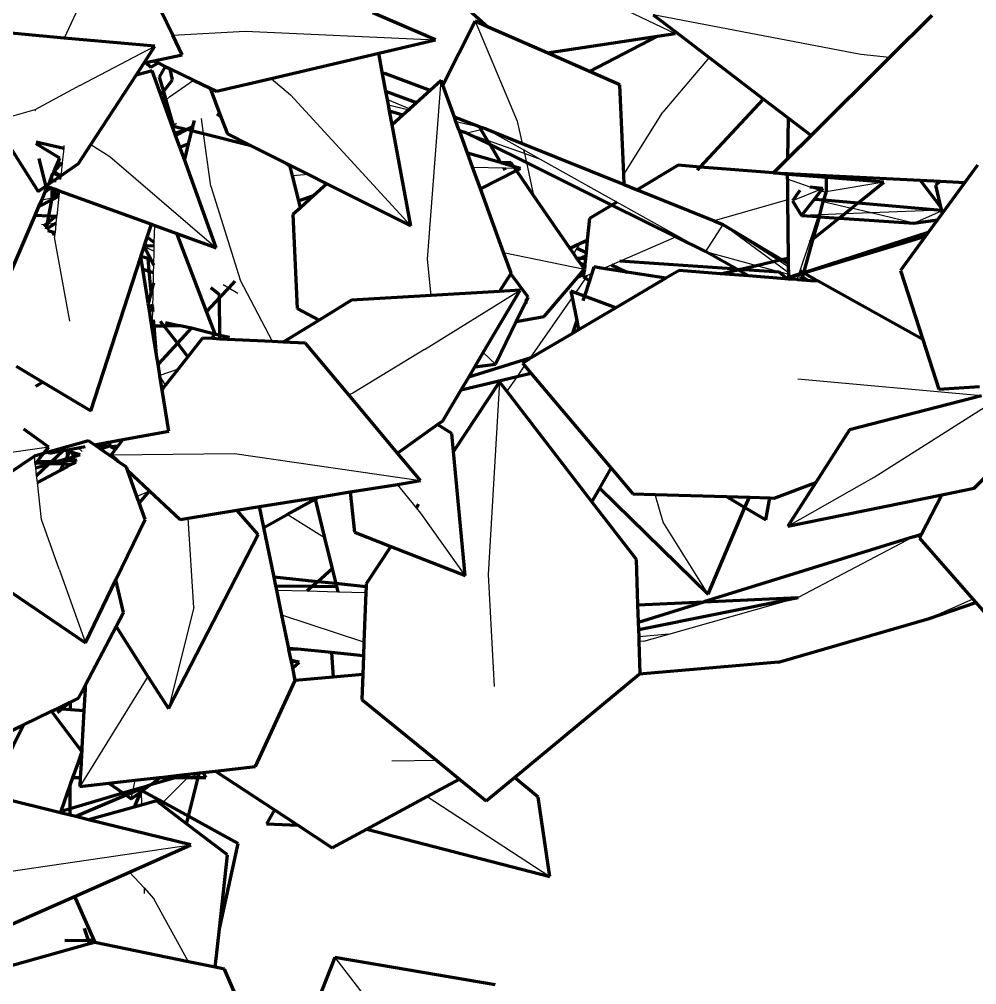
# Model space of a CAD drawing. Header units: millimetres. Extents: x 4307 to 31003, y 2809 to 20009.
# Drawn here: x 7080.7 to 7159.3, y 7961.8 to 8041.1 of the extents above; entities that cross this region are included whole.
import ezdxf

# ---------------------------------------------------------------- set-up
doc = ezdxf.new("R2010")
doc.units = ezdxf.units.MM
doc.layers.add('ProfileEdges', color=7, linetype='Continuous')

msp = doc.modelspace()

# ---------------------------------------------------------------- linework, layer by layer
for p, q in [((7086.746, 8044.697), (7084.341, 8039.598)), ((7126.196, 8043.96), (7134.564, 8039.968)), ((7149.82, 8038.23), (7132.741, 8041.501)), ((7118.114, 8040.974), (7121.582, 8032.765)), ((7093.281, 8039.821), (7099.229, 8040.151)), ((7099.229, 8040.151), (7114.862, 8039.456)), ((7085.624, 8035.69), (7091.81, 8038.925)), ((7137.341, 8037.989), (7133.527, 8033.495)), ((7152.176, 8038.003), (7149.82, 8038.23)), ((7085.624, 8035.69), (7081.943, 8033.705)), ((7093.012, 8034.759), (7094.986, 8036.134)), ((7101.358, 8036.281), (7102.951, 8034.919)), ((7114.198, 8021.432), (7115.323, 8036.099)), ((7102.951, 8034.919), (7112.823, 8024.171)), ((7092.511, 8034.333), (7092.702, 8034.495)), ((7092.702, 8034.495), (7093.012, 8034.759)), ((7110.902, 8034.549), (7112.744, 8033.77)), ((7110.984, 8034.108), (7112.662, 8033.696)), ((7081.943, 8033.705), (7078.588, 8032.755)), ((7081.945, 8033.672), (7081.996, 8033.641)), ((7130.322, 8028.396), (7133.527, 8033.495)), ((7093.23, 8032.344), (7093.315, 8032.408)), ((7093.315, 8032.408), (7093.581, 8032.606)), ((7095.799, 8031.741), (7095.627, 8032.983)), ((7116.541, 8032.742), (7118.466, 8032.312)), ((7121.582, 8032.765), (7121.982, 8030.933)), ((7096.399, 8027.419), (7095.799, 8031.741)), ((7116.789, 8032.06), (7117.427, 8031.79)), ((7118.617, 8032.058), (7117.427, 8031.79)), ((7119.141, 8031.179), (7117.427, 8031.79)), ((7118.987, 8032.141), (7118.617, 8032.058)), ((7122.097, 8030.404), (7118.987, 8032.141)), ((7086.533, 8030.838), (7088.099, 8029.871)), ((7122.163, 8030.101), (7119.141, 8031.179)), ((7084.308, 8030.558), (7084.183, 8029.343)), ((7084.329, 8030.763), (7084.308, 8030.558)), ((7122.097, 8030.404), (7122.163, 8030.101)), ((7123.484, 8029.629), (7122.097, 8030.404)), ((7122.163, 8030.101), (7122.325, 8029.36)), ((7123.484, 8029.629), (7122.163, 8030.101)), ((7084.183, 8029.343), (7084.092, 8028.456)), ((7088.099, 8029.871), (7096.84, 8022.359)), ((7122.325, 8029.36), (7122.912, 8026.67)), ((7129.77, 8026.118), (7123.484, 8029.629)), ((7083.905, 8028.165), (7083.425, 8028.431)), ((7117.908, 8028.978), (7120.488, 8028.917)), ((7120.488, 8028.917), (7121.378, 8028.896)), ((7121.378, 8028.896), (7121.84, 8028.885)), ((7083.978, 8028.125), (7083.905, 8028.165)), ((7084.054, 8028.082), (7083.978, 8028.125)), ((7084.054, 8028.082), (7084.048, 8028.03)), ((7084.067, 8028.208), (7084.054, 8028.082)), ((7084.074, 8028.283), (7084.067, 8028.208)), ((7104.419, 8028.382), (7103.109, 8028.272)), ((7145.648, 8027.346), (7143.773, 8027.997)), ((7151.694, 8027.741), (7146.956, 8026.946)), ((7083.454, 8026.613), (7083.946, 8027.032)), ((7083.946, 8027.032), (7083.922, 8026.793)), ((7096.399, 8027.419), (7098.814, 8019.734)), ((7146.365, 8027.097), (7144.193, 8026.213)), ((7146.365, 8027.097), (7145.648, 8027.346)), ((7146.534, 8027.038), (7145.909, 8026.367)), ((7146.682, 8027.226), (7146.365, 8027.097)), ((7146.534, 8027.038), (7146.365, 8027.097)), ((7146.851, 8026.929), (7146.534, 8027.038)), ((7146.956, 8026.946), (7146.851, 8026.929)), ((7146.956, 8026.892), (7146.851, 8026.929)), ((7083.364, 8026.433), (7082.505, 8026.287)), ((7083.901, 8026.596), (7083.737, 8024.993)), ((7083.922, 8026.793), (7083.901, 8026.596)), ((7134.762, 8023.329), (7129.77, 8026.118)), ((7143.791, 8026.291), (7137.761, 8024.568)), ((7144.939, 8025.018), (7145.909, 8026.367)), ((7146.717, 8026.173), (7145.998, 8026.359)), ((7146.349, 8025.07), (7146.717, 8026.173)), ((7146.717, 8026.173), (7149.045, 8025.615)), ((7150.657, 8025.228), (7149.045, 8025.615)), ((7156.423, 8025.44), (7150.657, 8025.228)), ((7154.16, 8024.388), (7156.433, 8025.401)), ((7083.729, 8024.915), (7083.675, 8024.393)), ((7083.737, 8024.993), (7083.729, 8024.915)), ((7146.349, 8025.07), (7144.939, 8025.018)), ((7145.614, 8022.86), (7146.301, 8024.925)), ((7146.301, 8024.925), (7146.349, 8025.07)), ((7146.448, 8025.074), (7146.349, 8025.07)), ((7148.464, 8025.148), (7146.448, 8025.074)), ((7150.657, 8025.228), (7148.464, 8025.148)), ((7154.16, 8024.388), (7150.657, 8025.228)), ((7082.475, 8024.285), (7082.893, 8024.323)), ((7082.967, 8024.33), (7083.675, 8024.393)), ((7083.675, 8024.393), (7083.594, 8023.603)), ((7091.752, 8022.783), (7091.785, 8024.2)), ((7138.461, 8024.286), (7137.053, 8022.05)), ((7142.598, 8021.23), (7138.461, 8024.286)), ((7138.461, 8024.286), (7143.043, 8021.333)), ((7083.59, 8023.559), (7083.557, 8023.24)), ((7084.803, 8016.339), (7083.557, 8023.24)), ((7083.594, 8023.603), (7083.59, 8023.559)), ((7129.997, 8021.252), (7134.609, 8023.263)), ((7134.609, 8023.263), (7134.762, 8023.329)), ((7137.053, 8022.05), (7134.762, 8023.329)), ((7090.919, 8022.46), (7091.736, 8022.082)), ((7091.709, 8020.941), (7091.736, 8022.082)), ((7091.736, 8022.082), (7091.747, 8022.551)), ((7091.747, 8022.551), (7091.752, 8022.783)), ((7126.22, 8021.868), (7126.507, 8022.325)), ((7126.507, 8022.325), (7126.762, 8022.731)), ((7144.822, 8020.482), (7145.614, 8022.86)), ((7114.499, 8018.437), (7114.198, 8021.432)), ((7120.448, 8021.981), (7127.095, 8020.598)), ((7137.053, 8022.05), (7141.236, 8020.916)), ((7143.043, 8021.333), (7143.846, 8020.816)), ((7091.696, 8020.342), (7091.709, 8020.941)), ((7127.13, 8020.995), (7126.647, 8021.249)), ((7128.642, 8020.662), (7129.331, 8020.962)), ((7129.331, 8020.962), (7129.997, 8021.252)), ((7141.236, 8020.916), (7143.852, 8020.206)), ((7143.851, 8020.304), (7142.598, 8021.23)), ((7091.675, 8019.472), (7091.696, 8020.342)), ((7101.475, 8014.654), (7098.814, 8019.734)), ((7127.182, 8019.858), (7126.352, 8018.667)), ((7127.028, 8019.958), (7127.349, 8020.098)), ((7127.349, 8020.098), (7127.182, 8019.858)), ((7127.349, 8020.098), (7127.633, 8020.222)), ((7127.633, 8020.222), (7127.7, 8020.251)), ((7144.575, 8019.74), (7144.583, 8019.764)), ((7144.583, 8019.764), (7144.657, 8019.988)), ((7144.657, 8019.988), (7144.719, 8020.174)), ((7144.657, 8019.988), (7145.001, 8019.894)), ((7144.719, 8020.174), (7144.741, 8020.239)), ((7144.741, 8020.239), (7144.822, 8020.482)), ((7144.741, 8020.239), (7144.803, 8020.199)), ((7144.803, 8020.199), (7145.043, 8020.044)), ((7145.001, 8019.894), (7145.476, 8019.766)), ((7145.043, 8020.044), (7145.476, 8019.766)), ((7145.672, 8019.654), (7145.476, 8019.766)), ((7091.63, 8017.52), (7091.675, 8019.472)), ((7097.41, 8019.346), (7097.864, 8019.073)), ((7097.864, 8019.073), (7098.604, 8018.627)), ((7091.159, 8018.385), (7091.363, 8018.228)), ((7113.95, 8014.001), (7121.827, 8018.874)), ((7126.085, 8018.285), (7122.603, 8013.286)), ((7126.352, 8018.667), (7126.281, 8018.566)), ((7091.606, 8016.47), (7091.62, 8017.114)), ((7091.658, 8015.936), (7091.606, 8016.47)), ((7091.826, 8014.222), (7091.658, 8015.936)), ((7113.95, 8014.001), (7108.067, 8010.419)), ((7118.789, 8013.747), (7119.776, 8012.799)), ((7122.177, 8012.676), (7121.566, 8011.798)), ((7093.706, 8012.377), (7092.204, 8011.866)), ((7092.686, 8011.077), (7092.209, 8011.838)), ((7121.566, 8011.798), (7120.715, 8010.577)), ((7120.118, 8011.352), (7119.194, 7995.527)), ((7159.724, 8010.186), (7144.643, 8011.561)), ((7108.067, 8010.419), (7107.746, 8010.267)), ((7150.898, 8003.524), (7162.55, 8010.91)), ((7083.08, 8005.978), (7076.103, 8005.002)), ((7084.481, 8005.734), (7084.529, 8005.089)), ((7085.484, 8005.919), (7085.819, 8005.609)), ((7088.308, 8005.496), (7088.026, 8005.335)), ((7088.199, 8005.357), (7098.339, 8005.471)), ((7098.339, 8005.471), (7113.633, 8003.227)), ((7081.974, 8004.608), (7081.902, 8005.237)), ((7084.534, 8005.031), (7084.546, 8004.867)), ((7084.546, 8004.867), (7084.567, 8004.589)), ((7081.977, 8004.58), (7081.974, 8004.608)), ((7082.01, 8004.291), (7081.977, 8004.58)), ((7082.082, 8003.656), (7082.01, 8004.291)), ((7084.567, 8004.589), (7084.584, 8004.361)), ((7082.149, 8003.063), (7082.082, 8003.656)), ((7082.493, 8000.027), (7082.149, 8003.063)), ((7143.801, 7999.493), (7150.898, 8003.524)), ((7091.311, 8002.349), (7090.327, 8001.938)), ((7113.291, 8001.006), (7111.725, 8002.92)), ((7133.566, 7999.814), (7132.919, 8002.087)), ((7113.653, 8000.564), (7113.291, 8001.006)), ((7083.933, 7995.954), (7082.493, 8000.027)), ((7094.993, 7992.817), (7094.53, 8000.149)), ((7105.741, 7998.535), (7102.67, 8000.441)), ((7117.303, 7995.424), (7113.653, 8000.564)), ((7137.26, 7993.911), (7133.566, 7999.814)), ((7154.143, 7998.618), (7144.67, 7993.625)), ((7083.933, 7995.954), (7086.088, 7989.892)), ((7119.194, 7995.527), (7119.684, 7986.319)), ((7101.812, 7994.222), (7104.318, 7994.163)), ((7104.318, 7994.163), (7106.827, 7994.103)), ((7106.827, 7994.103), (7109.135, 7994.049)), ((7134.036, 7990.623), (7144.67, 7993.625)), ((7094.993, 7992.817), (7092.907, 7984.511)), ((7159.004, 7993.496), (7155.418, 7991.889)), ((7108.982, 7989.947), (7102.234, 7992.173)), ((7134.036, 7990.623), (7131.585, 7990.396)), ((7131.988, 7990.044), (7134.036, 7990.623)), ((7131.988, 7990.044), (7131.598, 7990.008)), ((7103.644, 7988.315), (7103.041, 7988.253)), ((7091.224, 7987.147), (7085.631, 7978.092)), ((7085.803, 7981.276), (7085.446, 7981.424)), ((7114.955, 7980.23), (7111.265, 7980.187)), ((7090.021, 7977.826), (7090.193, 7978.613)), ((7094.495, 7978.845), (7092.473, 7976.811)), ((7094.725, 7979.076), (7094.495, 7978.845)), ((7094.54, 7979.109), (7094.725, 7979.076)), ((7094.786, 7979.138), (7094.725, 7979.076)), ((7094.725, 7979.076), (7095.397, 7978.956)), ((7095.397, 7978.956), (7095.997, 7978.848)), ((7089.974, 7977.607), (7090.021, 7977.826)), ((7090.676, 7977.803), (7090.679, 7977.69)), ((7090.679, 7977.69), (7090.712, 7976.575)), ((7089.86, 7977.086), (7089.974, 7977.607)), ((7114.176, 7977.263), (7124.241, 7970.693)), ((7092.473, 7976.811), (7092.303, 7976.64)), ((7076.7, 7970.668), (7094.745, 7973.294)), ((7089.716, 7971.065), (7090.908, 7969.758)), ((7090.908, 7969.758), (7090.922, 7969.294)), ((7090.908, 7969.758), (7091.72, 7968.867)), ((7094.555, 7963.694), (7091.72, 7968.867)), ((7106.583, 7964.051), (7110.988, 7958.329))]:
    msp.add_line(p, q)
at = {"layer": 'ProfileEdges', "lineweight": 211}
for p, q in [((7115.54, 8043.768), (7119.2, 8040.496)), ((7093.281, 8039.821), (7091.755, 8043.004)), ((7114.862, 8039.456), (7109.697, 8041.67)), ((7132.741, 8041.501), (7134.512, 8040.149)), ((7155.641, 8041.44), (7152.176, 8038.003)), ((7118.114, 8040.974), (7115.457, 8035.73)), ((7119.2, 8040.496), (7118.114, 8040.974)), ((7124.032, 8038.37), (7119.2, 8040.496)), ((7084.341, 8039.598), (7079.381, 8040.045)), ((7091.81, 8038.925), (7084.341, 8039.598)), ((7094.055, 8038.207), (7093.281, 8039.821)), ((7124.032, 8038.37), (7133.1, 8039.746)), ((7133.1, 8039.746), (7127.501, 8036.843)), ((7133.1, 8039.746), (7134.564, 8039.968)), ((7134.564, 8039.968), (7134.512, 8040.149)), ((7134.512, 8040.149), (7137.341, 8037.989)), ((7090.917, 8037.557), (7091.81, 8038.925)), ((7110.197, 8038.359), (7114.862, 8039.456)), ((7091.708, 8037.721), (7094.055, 8038.207)), ((7101.358, 8036.281), (7110.197, 8038.359)), ((7110.511, 8036.659), (7110.197, 8038.359)), ((7127.501, 8036.843), (7124.032, 8038.37)), ((7137.341, 8037.989), (7141.807, 8034.579)), ((7152.176, 8038.003), (7145.715, 8031.595)), ((7090.262, 8036.554), (7090.917, 8037.557)), ((7090.917, 8037.557), (7091.051, 8037.585)), ((7091.051, 8037.585), (7091.708, 8037.721)), ((7091.051, 8037.585), (7091.461, 8037.195)), ((7091.461, 8037.195), (7092.069, 8037.546)), ((7091.708, 8037.721), (7092.069, 8037.546)), ((7092.069, 8037.546), (7092.648, 8037.266)), ((7092.648, 8037.266), (7092.151, 8036.368)), ((7092.648, 8037.266), (7093.06, 8037.067)), ((7086.533, 8030.838), (7090.262, 8036.554)), ((7091.582, 8036.903), (7090.262, 8036.554)), ((7092.295, 8034.929), (7091.582, 8036.903)), ((7092.151, 8036.368), (7092.497, 8035.192)), ((7093.235, 8036.155), (7093.06, 8037.067)), ((7093.06, 8037.067), (7094.986, 8036.134)), ((7110.698, 8036.678), (7110.511, 8036.659)), ((7110.78, 8035.207), (7110.511, 8036.659)), ((7114.422, 8035.286), (7110.698, 8036.678)), ((7130.004, 8035.742), (7127.501, 8036.843)), ((7092.497, 8035.192), (7093.235, 8036.155)), ((7094.986, 8036.134), (7096.33, 8035.483)), ((7096.864, 8035.224), (7101.358, 8036.281)), ((7115.323, 8036.099), (7114.422, 8035.286)), ((7115.457, 8035.73), (7115.323, 8036.099)), ((7116.41, 8033.104), (7115.457, 8035.73)), ((7130.322, 8028.396), (7130.004, 8035.742)), ((7092.295, 8034.929), (7092.497, 8035.192)), ((7092.511, 8034.333), (7092.295, 8034.929)), ((7092.497, 8035.192), (7092.702, 8034.495)), ((7096.33, 8035.483), (7097.23, 8033.117)), ((7096.33, 8035.483), (7096.864, 8035.224)), ((7113.295, 8034.268), (7110.78, 8035.207)), ((7110.902, 8034.549), (7110.78, 8035.207)), ((7114.422, 8035.286), (7113.295, 8034.268)), ((7093.23, 8032.344), (7092.511, 8034.333)), ((7092.702, 8034.495), (7093.315, 8032.408)), ((7110.984, 8034.108), (7110.902, 8034.549)), ((7111.081, 8033.58), (7110.984, 8034.108)), ((7113.295, 8034.268), (7112.744, 8033.77)), ((7136.616, 8028.987), (7141.807, 8034.579)), ((7141.807, 8034.579), (7143.876, 8032.999)), ((7097.23, 8033.117), (7096.923, 8033.337)), ((7112.188, 8033.268), (7111.081, 8033.58)), ((7111.289, 8032.457), (7111.081, 8033.58)), ((7112.188, 8033.268), (7111.289, 8032.457)), ((7112.662, 8033.696), (7112.188, 8033.268)), ((7112.744, 8033.77), (7112.662, 8033.696)), ((7093.315, 8032.408), (7093.331, 8032.355)), ((7095.029, 8032.819), (7094.903, 8032.319)), ((7097.23, 8033.117), (7097.762, 8031.717)), ((7112.823, 8024.171), (7111.289, 8032.457)), ((7118.466, 8032.312), (7116.41, 8033.104)), ((7116.541, 8032.742), (7116.41, 8033.104)), ((7116.789, 8032.06), (7116.541, 8032.742)), ((7143.809, 8029.704), (7143.876, 8032.999)), ((7143.876, 8032.999), (7145.715, 8031.595)), ((7093.444, 8031.753), (7093.23, 8032.344)), ((7093.331, 8032.355), (7094.441, 8032.079)), ((7094.441, 8032.079), (7093.444, 8031.753)), ((7093.502, 8031.591), (7093.444, 8031.753)), ((7094.441, 8032.079), (7093.502, 8031.591)), ((7094.475, 8032.096), (7094.441, 8032.079)), ((7094.903, 8032.319), (7094.475, 8032.096)), ((7094.881, 8032.231), (7094.475, 8032.096)), ((7094.475, 8032.096), (7094.819, 8031.985)), ((7094.819, 8031.985), (7094.544, 8030.89)), ((7094.881, 8032.231), (7094.819, 8031.985)), ((7094.819, 8031.985), (7095.799, 8031.741)), ((7094.903, 8032.319), (7094.881, 8032.231)), ((7095.799, 8031.741), (7099.599, 8030.797)), ((7097.762, 8031.717), (7099.599, 8030.797)), ((7116.825, 8031.96), (7116.789, 8032.06)), ((7117.427, 8031.79), (7116.825, 8031.96)), ((7117.485, 8030.141), (7116.825, 8031.96)), ((7117.427, 8031.79), (7119.343, 8030.839)), ((7118.496, 8032.262), (7118.466, 8032.312)), ((7118.617, 8032.058), (7118.496, 8032.262)), ((7118.987, 8032.141), (7118.496, 8032.262)), ((7119.141, 8031.179), (7118.617, 8032.058)), ((7118.987, 8032.141), (7121.982, 8030.933)), ((7079.673, 8031.025), (7082.208, 8026.986)), ((7082.047, 8031.069), (7084.308, 8030.558)), ((7083.978, 8029.721), (7082.053, 8030.908)), ((7085.524, 8029.29), (7086.533, 8030.838)), ((7093.852, 8030.623), (7093.502, 8031.591)), ((7093.852, 8030.623), (7094.544, 8030.89)), ((7094.544, 8030.89), (7094.221, 8029.604)), ((7119.343, 8030.839), (7119.141, 8031.179)), ((7119.343, 8030.839), (7122.325, 8029.36)), ((7120.208, 8029.388), (7119.343, 8030.839)), ((7121.982, 8030.933), (7130.359, 8027.554)), ((7145.715, 8031.595), (7143.809, 8029.704)), ((7094.221, 8029.604), (7093.852, 8030.623)), ((7099.599, 8030.797), (7102.459, 8029.364)), ((7120.086, 8029.391), (7117.485, 8030.141)), ((7117.908, 8028.978), (7117.485, 8030.141)), ((7082.267, 8029.685), (7082.811, 8027.467)), ((7083.516, 8028.643), (7083.978, 8029.721)), ((7083.516, 8028.643), (7084.183, 8029.343)), ((7084.074, 8028.283), (7085.524, 8029.29)), ((7096.84, 8022.359), (7094.221, 8029.604)), ((7102.92, 8029.033), (7102.459, 8029.364)), ((7102.459, 8029.364), (7104.419, 8028.382)), ((7120.208, 8029.388), (7120.086, 8029.391)), ((7120.231, 8029.349), (7120.208, 8029.388)), ((7121.055, 8029.364), (7120.231, 8029.349)), ((7121.272, 8029.049), (7120.231, 8029.349)), ((7121.272, 8029.049), (7121.055, 8029.364)), ((7122.325, 8029.36), (7129.356, 8025.87)), ((7143.809, 8029.704), (7142.624, 8028.529)), ((7083.34, 8028.233), (7083.425, 8028.431)), ((7083.516, 8028.643), (7083.425, 8028.431)), ((7083.516, 8028.643), (7084.019, 8028.246)), ((7084.092, 8028.456), (7084.074, 8028.283)), ((7103.109, 8028.272), (7102.92, 8029.033)), ((7118.553, 8027.2), (7117.908, 8028.978)), ((7118.553, 8027.2), (7121.504, 8028.713)), ((7120.595, 8028.738), (7120.488, 8028.917)), ((7121.84, 8028.885), (7121.272, 8029.049)), ((7121.504, 8028.713), (7121.378, 8028.896)), ((7121.504, 8028.713), (7121.84, 8028.885)), ((7122.912, 8026.67), (7121.504, 8028.713)), ((7134.805, 8029.137), (7131.439, 8027.118)), ((7136.616, 8028.987), (7134.805, 8029.137)), ((7136.384, 8028.737), (7136.616, 8028.987)), ((7142.624, 8028.529), (7136.616, 8028.987)), ((7143.782, 8028.395), (7142.624, 8028.529)), ((7142.624, 8028.529), (7143.783, 8028.47)), ((7143.782, 8028.395), (7143.783, 8028.47)), ((7143.783, 8028.47), (7146.96, 8028.307)), ((7159.398, 8029.148), (7158.355, 8027.723)), ((7083.06, 8027.58), (7083.186, 8027.873)), ((7083.06, 8027.58), (7083.346, 8027.777)), ((7083.186, 8027.873), (7083.34, 8028.233)), ((7083.345, 8027.87), (7083.186, 8027.873)), ((7083.345, 8027.87), (7083.34, 8028.233)), ((7083.346, 8027.777), (7083.345, 8027.87)), ((7083.476, 8027.867), (7083.345, 8027.87)), ((7083.346, 8027.777), (7083.476, 8027.867)), ((7083.347, 8027.711), (7083.346, 8027.777)), ((7083.476, 8027.867), (7083.905, 8028.165)), ((7083.681, 8027.863), (7083.476, 8027.867)), ((7083.905, 8028.165), (7084.019, 8028.246)), ((7083.978, 8028.125), (7083.925, 8027.974)), ((7084.019, 8028.246), (7083.978, 8028.125)), ((7084.074, 8028.283), (7084.019, 8028.246)), ((7084.019, 8028.246), (7084.067, 8028.208)), ((7103.617, 8026.22), (7103.109, 8028.272)), ((7104.419, 8028.382), (7105.935, 8027.623)), ((7130.359, 8027.554), (7130.322, 8028.396)), ((7143.773, 8027.997), (7143.782, 8028.395)), ((7143.773, 8027.997), (7143.791, 8026.291)), ((7146.96, 8028.132), (7143.782, 8028.395)), ((7146.96, 8028.132), (7146.956, 8026.946)), ((7146.96, 8028.307), (7154.67, 8027.912)), ((7146.96, 8028.307), (7146.96, 8028.132)), ((7151.694, 8027.741), (7146.96, 8028.132)), ((7149.58, 8026.043), (7151.694, 8027.741)), ((7154.67, 8027.912), (7156.359, 8025.713)), ((7154.67, 8027.912), (7156.351, 8027.826)), ((7156.351, 8027.826), (7155.932, 8027.519)), ((7156.351, 8027.826), (7158.355, 8027.723)), ((7158.355, 8027.723), (7156.487, 8025.172)), ((7082.208, 8026.986), (7082.87, 8027.446)), ((7082.505, 8026.287), (7082.798, 8026.969)), ((7082.798, 8026.969), (7082.985, 8027.404)), ((7082.798, 8026.969), (7083.229, 8027.315)), ((7082.811, 8027.467), (7082.87, 8027.446)), ((7082.87, 8027.446), (7083.06, 8027.58)), ((7082.87, 8027.446), (7082.985, 8027.404)), ((7082.985, 8027.404), (7083.229, 8027.315)), ((7083.229, 8027.315), (7083.353, 8027.27)), ((7083.364, 8026.433), (7083.353, 8027.27)), ((7083.353, 8027.27), (7083.645, 8027.164)), ((7083.645, 8027.164), (7083.454, 8026.613)), ((7083.645, 8027.164), (7083.946, 8027.032)), ((7083.946, 8027.032), (7091.516, 8024.298)), ((7105.935, 8027.623), (7104.825, 8026.62)), ((7105.935, 8027.623), (7112.823, 8024.171)), ((7120.448, 8021.981), (7118.553, 8027.2)), ((7130.359, 8027.554), (7131.439, 8027.118)), ((7131.439, 8027.118), (7137.761, 8024.568)), ((7144.791, 8027.067), (7144.193, 8026.213)), ((7146.682, 8027.226), (7145.648, 8027.346)), ((7145.998, 8026.359), (7146.534, 8027.038)), ((7146.682, 8027.226), (7146.534, 8027.038)), ((7146.756, 8026.292), (7146.956, 8026.892)), ((7146.956, 8026.946), (7146.956, 8026.892)), ((7155.932, 8027.519), (7156.359, 8025.713)), ((7083.34, 8026.304), (7082.276, 8025.751)), ((7082.276, 8025.751), (7082.505, 8026.287)), ((7083.084, 8024.95), (7083.34, 8026.304)), ((7083.901, 8026.596), (7083.34, 8026.304)), ((7083.34, 8026.304), (7083.364, 8026.433)), ((7083.454, 8026.613), (7083.922, 8026.793)), ((7104.825, 8026.62), (7103.617, 8026.22)), ((7103.757, 8025.656), (7103.617, 8026.22)), ((7104.825, 8026.62), (7103.757, 8025.656)), ((7125.894, 8022.341), (7122.912, 8026.67)), ((7129.77, 8026.118), (7129.356, 8025.87)), ((7143.791, 8026.291), (7143.839, 8021.518)), ((7144.193, 8026.213), (7144.939, 8025.018)), ((7144.939, 8025.018), (7145.998, 8026.359)), ((7145.909, 8026.367), (7145.998, 8026.359)), ((7145.998, 8026.359), (7146.756, 8026.292)), ((7146.448, 8025.074), (7146.717, 8026.173)), ((7146.717, 8026.173), (7146.756, 8026.292)), ((7146.756, 8026.292), (7149.58, 8026.043)), ((7081.959, 8025.011), (7082.276, 8025.751)), ((7103.757, 8025.656), (7103.145, 8025.104)), ((7129.356, 8025.87), (7127.5, 8024.757)), ((7129.356, 8025.87), (7134.609, 8023.263)), ((7148.464, 8025.148), (7149.045, 8025.615)), ((7149.045, 8025.615), (7149.58, 8026.043)), ((7149.58, 8026.043), (7156.423, 8025.44)), ((7156.359, 8025.713), (7156.423, 8025.44)), ((7156.423, 8025.44), (7156.433, 8025.401)), ((7156.433, 8025.401), (7156.487, 8025.172)), ((7079.409, 8019.064), (7081.959, 8025.011)), ((7083.084, 8024.95), (7081.959, 8025.011)), ((7082.979, 8024.391), (7083.084, 8024.95)), ((7083.645, 8024.92), (7082.979, 8024.391)), ((7083.645, 8024.92), (7083.084, 8024.95)), ((7083.737, 8024.993), (7083.645, 8024.92)), ((7083.729, 8024.915), (7083.645, 8024.92)), ((7103.145, 8025.104), (7103.5, 8017.37)), ((7127.5, 8024.757), (7127.326, 8022.984)), ((7137.761, 8024.568), (7138.461, 8024.286)), ((7144.939, 8025.018), (7146.301, 8024.925)), ((7145.892, 8023.084), (7146.405, 8024.918)), ((7145.892, 8023.084), (7148.039, 8024.806)), ((7146.301, 8024.925), (7146.405, 8024.918)), ((7146.405, 8024.918), (7146.448, 8025.074)), ((7146.405, 8024.918), (7148.039, 8024.806)), ((7148.039, 8024.806), (7148.464, 8025.148)), ((7148.039, 8024.806), (7154.16, 8024.388)), ((7154.16, 8024.388), (7156.111, 8024.659)), ((7156.111, 8024.659), (7155.343, 8023.611)), ((7156.487, 8025.172), (7156.111, 8024.659)), ((7082.893, 8024.323), (7082.643, 8024.124)), ((7083.675, 8024.393), (7082.884, 8023.89)), ((7082.884, 8023.89), (7082.967, 8024.33)), ((7082.893, 8024.323), (7082.967, 8024.33)), ((7082.979, 8024.391), (7082.967, 8024.33)), ((7083.594, 8023.603), (7083.014, 8023.765)), ((7091.174, 8023.245), (7091.516, 8024.298)), ((7091.516, 8024.298), (7091.785, 8024.2)), ((7091.785, 8024.2), (7093.595, 8023.541)), ((7138.461, 8024.286), (7143.3, 8021.393)), ((7083.35, 8023.44), (7083.59, 8023.559)), ((7090.983, 8022.657), (7091.174, 8023.245)), ((7091.752, 8022.783), (7091.174, 8023.245)), ((7096.054, 8017.114), (7093.595, 8023.541)), ((7093.595, 8023.541), (7096.84, 8022.359)), ((7126.762, 8022.731), (7127.326, 8022.984)), ((7127.326, 8022.984), (7127.227, 8021.977)), ((7134.609, 8023.263), (7137.053, 8022.05)), ((7155.343, 8023.611), (7145.134, 8020.299)), ((7145.134, 8020.299), (7155.119, 8023.305)), ((7145.134, 8020.299), (7145.892, 8023.084)), ((7145.614, 8022.86), (7145.892, 8023.084)), ((7155.119, 8023.305), (7153.059, 8020.492)), ((7155.343, 8023.611), (7155.119, 8023.305)), ((7090.652, 8021.638), (7090.919, 8022.46)), ((7090.919, 8022.46), (7090.983, 8022.657)), ((7091.709, 8020.941), (7090.919, 8022.46)), ((7090.983, 8022.657), (7091.174, 8022.529)), ((7091.174, 8022.529), (7091.747, 8022.551)), ((7125.894, 8022.341), (7126.762, 8022.731)), ((7126.22, 8021.868), (7125.894, 8022.341)), ((7126.507, 8022.325), (7127.227, 8021.977)), ((7086.54, 8008.977), (7090.642, 8021.607)), ((7090.642, 8021.607), (7090.652, 8021.638)), ((7090.804, 8020.593), (7090.642, 8021.607)), ((7091.248, 8021.472), (7090.652, 8021.638)), ((7091.337, 8020.443), (7091.248, 8021.472)), ((7121.072, 8020.262), (7120.448, 8021.981)), ((7126.479, 8021.492), (7126.22, 8021.868)), ((7126.706, 8021.477), (7126.479, 8021.492)), ((7126.54, 8021.403), (7126.479, 8021.492)), ((7126.54, 8021.403), (7126.706, 8021.477)), ((7126.647, 8021.249), (7126.54, 8021.403)), ((7126.706, 8021.477), (7127.199, 8021.698)), ((7127.175, 8021.445), (7126.706, 8021.477)), ((7127.175, 8021.445), (7127.13, 8020.995)), ((7127.199, 8021.698), (7127.175, 8021.445)), ((7127.227, 8021.977), (7127.199, 8021.698)), ((7139.624, 8020.596), (7137.053, 8022.05)), ((7142.598, 8021.23), (7143.043, 8021.333)), ((7143.043, 8021.333), (7143.3, 8021.393)), ((7143.3, 8021.393), (7143.839, 8021.518)), ((7143.3, 8021.393), (7143.844, 8021.067)), ((7143.839, 8021.518), (7143.844, 8021.067)), ((7090.804, 8020.593), (7091.337, 8020.443)), ((7091.159, 8018.385), (7090.804, 8020.593)), ((7126.775, 8021.062), (7126.647, 8021.249)), ((7127.116, 8020.847), (7126.775, 8021.062)), ((7127.095, 8020.598), (7126.775, 8021.062)), ((7126.896, 8020.364), (7127.095, 8020.598)), ((7127.095, 8020.598), (7127.025, 8020.167)), ((7127.116, 8020.847), (7127.095, 8020.598)), ((7127.13, 8020.995), (7127.116, 8020.847)), ((7127.871, 8020.783), (7127.7, 8020.251)), ((7128.642, 8020.662), (7127.871, 8020.783)), ((7130.584, 8020.356), (7128.642, 8020.662)), ((7129.331, 8020.962), (7130.584, 8020.356)), ((7139.624, 8020.596), (7129.997, 8021.252)), ((7134.883, 8020.493), (7133.797, 8019.851)), ((7138.269, 8020.23), (7134.883, 8020.493)), ((7138.269, 8020.23), (7139.691, 8020.558)), ((7139.691, 8020.558), (7139.624, 8020.596)), ((7139.803, 8020.584), (7139.691, 8020.558)), ((7140.591, 8020.049), (7139.691, 8020.558)), ((7139.803, 8020.584), (7141.236, 8020.916)), ((7143.105, 8020.359), (7139.803, 8020.584)), ((7141.236, 8020.916), (7142.598, 8021.23)), ((7143.844, 8021.067), (7143.846, 8020.816)), ((7143.846, 8020.816), (7143.851, 8020.304)), ((7153.059, 8020.492), (7154.896, 8014.822)), ((7091.487, 8018.722), (7091.337, 8020.443)), ((7091.337, 8020.443), (7091.696, 8020.342)), ((7120.122, 8018.773), (7121.039, 8020.21)), ((7121.039, 8020.21), (7121.072, 8020.262)), ((7122.466, 8018.298), (7121.039, 8020.21)), ((7123.799, 8016.724), (7126.517, 8019.919)), ((7126.517, 8019.919), (7126.896, 8020.364)), ((7127.025, 8020.167), (7126.517, 8019.919)), ((7126.896, 8020.364), (7127.025, 8020.167)), ((7127.05, 8020.18), (7127.025, 8020.167)), ((7127.025, 8020.167), (7127.028, 8019.958)), ((7127.028, 8019.958), (7127.182, 8019.858)), ((7127.182, 8019.858), (7127.505, 8019.647)), ((7127.655, 8020.111), (7127.505, 8019.647)), ((7127.655, 8020.111), (7127.633, 8020.222)), ((7127.7, 8020.251), (7127.655, 8020.111)), ((7133.797, 8019.851), (7129.676, 8017.419)), ((7133.797, 8019.851), (7130.584, 8020.356)), ((7140.591, 8020.049), (7138.269, 8020.23)), ((7143.552, 8019.822), (7140.591, 8020.049)), ((7143.679, 8019.86), (7143.105, 8020.359)), ((7143.552, 8019.822), (7143.679, 8019.86)), ((7143.743, 8019.804), (7143.552, 8019.822)), ((7143.679, 8019.86), (7143.855, 8019.914)), ((7143.743, 8019.804), (7143.679, 8019.86)), ((7143.857, 8019.796), (7143.743, 8019.804)), ((7143.851, 8020.304), (7143.852, 8020.206)), ((7143.852, 8020.206), (7143.855, 8019.914)), ((7144.728, 8020.2), (7143.855, 8019.914)), ((7143.855, 8019.914), (7144.719, 8020.174)), ((7143.855, 8019.914), (7143.857, 8019.796)), ((7144.583, 8019.764), (7143.857, 8019.796)), ((7144.621, 8019.736), (7144.583, 8019.764)), ((7144.95, 8019.711), (7144.621, 8019.736)), ((7144.719, 8020.174), (7144.803, 8020.199)), ((7144.741, 8020.239), (7144.728, 8020.2)), ((7144.777, 8020.216), (7144.741, 8020.239)), ((7145.099, 8020.319), (7144.777, 8020.216)), ((7144.803, 8020.199), (7145.099, 8020.319)), ((7144.822, 8020.482), (7145.099, 8020.319)), ((7144.95, 8019.711), (7145.001, 8019.894)), ((7145.672, 8019.654), (7144.95, 8019.711)), ((7145.001, 8019.894), (7145.043, 8020.044)), ((7145.043, 8020.044), (7145.134, 8020.299)), ((7145.099, 8020.319), (7145.134, 8020.299)), ((7145.134, 8020.299), (7146.313, 8019.605)), ((7091.675, 8019.472), (7091.487, 8018.722)), ((7097.116, 8018.506), (7096.409, 8019.069)), ((7097.864, 8019.073), (7097.118, 8018.265)), ((7098.359, 8019.608), (7097.864, 8019.073)), ((7127.505, 8019.647), (7127.1, 8018.386)), ((7146.313, 8019.605), (7145.672, 8019.654)), ((7154.896, 8014.822), (7146.313, 8019.605)), ((7091.215, 8018.033), (7091.159, 8018.385)), ((7091.363, 8018.228), (7091.29, 8017.94)), ((7091.487, 8018.722), (7091.363, 8018.228)), ((7097.118, 8018.265), (7096.054, 8017.114)), ((7097.118, 8018.265), (7097.116, 8018.506)), ((7097.146, 8015.187), (7097.118, 8018.265)), ((7114.499, 8018.437), (7107.952, 8018.046)), ((7120.122, 8018.773), (7114.499, 8018.437)), ((7118.789, 8013.747), (7121.827, 8018.874)), ((7121.827, 8018.874), (7120.122, 8018.773)), ((7122.306, 8017.939), (7122.466, 8018.298)), ((7125.983, 8018.806), (7126.085, 8018.285)), ((7126.352, 8018.667), (7125.983, 8018.806)), ((7126.085, 8018.285), (7126.459, 8016.395)), ((7127.1, 8018.386), (7126.352, 8018.667)), ((7127.1, 8018.386), (7126.977, 8018.007)), ((7129.676, 8017.419), (7127.1, 8018.386)), ((7091.215, 8018.033), (7091.29, 8017.94)), ((7091.253, 8017.793), (7091.215, 8018.033)), ((7091.29, 8017.94), (7091.253, 8017.793)), ((7091.296, 8017.528), (7091.253, 8017.793)), ((7091.296, 8017.528), (7091.622, 8017.168)), ((7091.552, 8015.934), (7091.296, 8017.528)), ((7091.479, 8017.707), (7091.587, 8017.573)), ((7091.587, 8017.573), (7091.573, 8017.733)), ((7091.587, 8017.573), (7091.63, 8017.52)), ((7091.622, 8017.168), (7091.63, 8017.52)), ((7103.5, 8017.37), (7105.287, 8016.417)), ((7107.952, 8018.046), (7105.287, 8016.417)), ((7121.486, 8016.294), (7122.234, 8017.823)), ((7122.234, 8017.823), (7122.27, 8017.897)), ((7122.368, 8017.888), (7122.234, 8017.823)), ((7122.27, 8017.897), (7122.306, 8017.939)), ((7129.676, 8017.419), (7126.613, 8015.612)), ((7091.622, 8017.168), (7091.62, 8017.114)), ((7096.726, 8015.357), (7096.054, 8017.114)), ((7121.486, 8016.294), (7123.799, 8016.724)), ((7091.552, 8015.934), (7091.658, 8015.936)), ((7091.826, 8014.222), (7091.552, 8015.934)), ((7091.658, 8015.936), (7091.729, 8015.937)), ((7091.729, 8015.937), (7091.684, 8016.453)), ((7091.729, 8015.937), (7092.531, 8015.952)), ((7091.938, 8013.525), (7091.729, 8015.937)), ((7092.231, 8016.334), (7092.531, 8015.952)), ((7092.531, 8015.952), (7093.768, 8015.974)), ((7092.531, 8015.952), (7093.655, 8014.517)), ((7092.673, 8016.23), (7093.768, 8015.974)), ((7094.815, 8015.772), (7093.655, 8014.517)), ((7093.768, 8015.974), (7093.876, 8015.976)), ((7093.876, 8015.976), (7094.815, 8015.772)), ((7094.815, 8015.772), (7096.7, 8015.291)), ((7105.287, 8016.417), (7102.332, 8014.612)), ((7119.776, 8012.799), (7121.486, 8016.294)), ((7126.459, 8016.395), (7126.111, 8015.315)), ((7126.459, 8016.395), (7126.613, 8015.612)), ((7096.542, 8014.895), (7096.7, 8015.291)), ((7096.7, 8015.291), (7096.726, 8015.357)), ((7096.7, 8015.291), (7097.146, 8015.187)), ((7097.149, 8014.866), (7097.146, 8015.187)), ((7097.146, 8015.187), (7097.92, 8015.007)), ((7126.111, 8015.315), (7122.752, 8013.333)), ((7126.613, 8015.612), (7126.111, 8015.315)), ((7091.938, 8013.525), (7091.826, 8014.222)), ((7093.655, 8014.517), (7092.057, 8012.787)), ((7093.655, 8014.517), (7094.519, 8013.414)), ((7095.713, 8014.936), (7094.519, 8013.414)), ((7096.542, 8014.895), (7095.713, 8014.936)), ((7097.149, 8014.866), (7096.542, 8014.895)), ((7101.475, 8014.654), (7097.149, 8014.866)), ((7102.332, 8014.612), (7101.475, 8014.654)), ((7104.189, 8014.521), (7102.332, 8014.612)), ((7107.746, 8010.267), (7104.189, 8014.521)), ((7154.896, 8014.822), (7156.217, 8010.748)), ((7092.057, 8012.787), (7091.938, 8013.525)), ((7094.519, 8013.414), (7093.706, 8012.377)), ((7118.095, 8012.575), (7118.789, 8013.747)), ((7080.392, 8012.623), (7082.597, 8011.316)), ((7092.204, 8011.866), (7092.057, 8012.787)), ((7122.603, 8013.286), (7117.59, 8011.722)), ((7117.59, 8011.722), (7118.095, 8012.575)), ((7118.095, 8012.575), (7119.776, 8012.799)), ((7122.553, 8013.215), (7121.998, 8012.888)), ((7121.998, 8012.888), (7122.177, 8012.676)), ((7122.177, 8012.676), (7122.689, 8012.07)), ((7122.603, 8013.286), (7122.553, 8013.215)), ((7122.752, 8013.333), (7122.603, 8013.286)), ((7092.209, 8011.838), (7092.204, 8011.866)), ((7092.346, 8010.983), (7092.209, 8011.838)), ((7093.706, 8012.377), (7092.686, 8011.077)), ((7116.979, 8010.69), (7121.566, 8011.798)), ((7121.566, 8011.798), (7122.689, 8012.07)), ((7122.689, 8012.07), (7129.293, 8004.258)), ((7082.597, 8011.316), (7081.985, 8010.958)), ((7082.597, 8011.316), (7086.54, 8008.977)), ((7092.346, 8010.983), (7092.57, 8010.929)), ((7092.391, 8010.701), (7092.346, 8010.983)), ((7092.686, 8011.077), (7092.57, 8010.929)), ((7120.118, 8011.352), (7116.33, 8005.612)), ((7116.979, 8010.69), (7117.59, 8011.722)), ((7120.715, 8010.577), (7120.118, 8011.352)), ((7092.57, 8010.929), (7092.391, 8010.701)), ((7092.938, 8007.296), (7092.391, 8010.701)), ((7111.735, 8005.497), (7107.746, 8010.267)), ((7115.472, 8008.148), (7116.979, 8010.69)), ((7127.708, 8001.495), (7120.715, 8010.577)), ((7159.724, 8010.186), (7148.871, 8007.406)), ((7156.217, 8010.748), (7159.555, 8010.962)), ((7111.735, 8005.497), (7115.025, 8007.831)), ((7115.025, 8007.831), (7115.472, 8008.148)), ((7116.188, 8007.101), (7115.025, 8007.831)), ((7083.08, 8005.978), (7081.024, 8007.456)), ((7089.176, 8006.601), (7092.938, 8007.296)), ((7116.33, 8005.612), (7116.188, 8007.101)), ((7148.871, 8007.406), (7146.101, 8003.082)), ((7159.12, 8002.607), (7163.859, 8007.439)), ((7086.351, 8006.504), (7083.036, 8005.56)), ((7086.832, 8006.168), (7086.351, 8006.504)), ((7086.832, 8006.168), (7087.975, 8006.379)), ((7087.975, 8006.379), (7088.155, 8006.413)), ((7087.975, 8006.379), (7088.073, 8006.202)), ((7088.073, 8006.202), (7088.155, 8006.413)), ((7088.155, 8006.413), (7089.176, 8006.601)), ((7089.176, 8006.601), (7088.751, 8006.06)), ((7082.655, 8005.451), (7081.902, 8005.237)), ((7082.044, 8004.695), (7082.655, 8005.451)), ((7082.655, 8005.451), (7082.842, 8005.683)), ((7083.036, 8005.56), (7082.655, 8005.451)), ((7082.842, 8005.683), (7083.08, 8005.978)), ((7082.842, 8005.683), (7083.036, 8005.56)), ((7083.036, 8005.56), (7083.149, 8005.488)), ((7083.149, 8005.488), (7084.251, 8005.691)), ((7083.314, 8004.812), (7084.251, 8005.691)), ((7084.251, 8005.691), (7084.481, 8005.734)), ((7084.481, 8005.734), (7085.484, 8005.919)), ((7084.481, 8005.734), (7084.801, 8005.634)), ((7084.529, 8005.089), (7084.801, 8005.634)), ((7084.801, 8005.634), (7084.999, 8005.571)), ((7084.999, 8005.571), (7085.075, 8005.19)), ((7084.999, 8005.571), (7085.665, 8005.363)), ((7085.484, 8005.919), (7086.067, 8006.027)), ((7086.993, 8006.056), (7086.832, 8006.168)), ((7088.014, 8006.052), (7086.993, 8006.056)), ((7087.299, 8005.843), (7086.993, 8006.056)), ((7087.299, 8005.843), (7088.014, 8006.052)), ((7088.026, 8005.335), (7087.299, 8005.843)), ((7088.014, 8006.052), (7088.073, 8006.202)), ((7088.151, 8006.059), (7088.014, 8006.052)), ((7088.073, 8006.202), (7088.151, 8006.059)), ((7088.151, 8006.059), (7088.174, 8006.016)), ((7088.751, 8006.06), (7088.174, 8006.016)), ((7088.174, 8006.016), (7088.568, 8005.826)), ((7088.308, 8005.496), (7088.199, 8005.357)), ((7088.568, 8005.826), (7088.308, 8005.496)), ((7088.751, 8006.06), (7088.568, 8005.826)), ((7113.633, 8003.227), (7111.735, 8005.497)), ((7117.303, 7995.424), (7116.33, 8005.612)), ((7081.902, 8005.237), (7074.512, 8000.257)), ((7081.974, 8004.608), (7082.044, 8004.695)), ((7082.121, 8004.692), (7081.977, 8004.58)), ((7082.044, 8004.695), (7082.121, 8004.692)), ((7082.212, 8004.763), (7082.121, 8004.692)), ((7082.121, 8004.692), (7083.099, 8004.61)), ((7083.314, 8004.812), (7082.212, 8004.763)), ((7083.099, 8004.61), (7083.14, 8004.649)), ((7083.14, 8004.649), (7083.314, 8004.812)), ((7083.14, 8004.649), (7083.219, 8004.646)), ((7083.219, 8004.646), (7083.872, 8004.837)), ((7083.219, 8004.646), (7084.286, 8004.601)), ((7083.872, 8004.837), (7083.314, 8004.812)), ((7083.872, 8004.837), (7084.495, 8005.02)), ((7084.416, 8004.862), (7083.872, 8004.837)), ((7084.286, 8004.601), (7084.416, 8004.862)), ((7084.416, 8004.862), (7084.495, 8005.02)), ((7084.546, 8004.867), (7084.416, 8004.862)), ((7084.495, 8005.02), (7084.534, 8005.031)), ((7084.529, 8005.089), (7084.534, 8005.031)), ((7084.534, 8005.031), (7085.075, 8005.19)), ((7085.134, 8004.894), (7084.546, 8004.867)), ((7085.177, 8004.677), (7084.98, 8004.572)), ((7085.075, 8005.19), (7085.665, 8005.363)), ((7085.075, 8005.19), (7085.134, 8004.894)), ((7085.4, 8004.906), (7085.134, 8004.894)), ((7085.134, 8004.894), (7085.177, 8004.677)), ((7085.303, 8004.744), (7085.177, 8004.677)), ((7088.446, 8005.043), (7088.026, 8005.335)), ((7088.199, 8005.357), (7088.531, 8005.046)), ((7088.531, 8005.046), (7088.446, 8005.043)), ((7088.793, 8004.801), (7088.446, 8005.043)), ((7088.531, 8005.046), (7088.793, 8004.801)), ((7089.474, 8004.326), (7088.793, 8004.801)), ((7082.01, 8004.291), (7083.099, 8004.61)), ((7082.082, 8003.656), (7083.099, 8004.61)), ((7084.015, 8004.058), (7082.149, 8003.063)), ((7084.015, 8004.058), (7084.286, 8004.601)), ((7084.584, 8004.361), (7084.015, 8004.058)), ((7084.286, 8004.601), (7084.567, 8004.589)), ((7084.567, 8004.589), (7084.98, 8004.572)), ((7084.98, 8004.572), (7084.584, 8004.361)), ((7089.562, 8004.081), (7089.474, 8004.326)), ((7089.562, 8004.081), (7091.355, 8002.401)), ((7090.327, 8001.938), (7089.562, 8004.081)), ((7128.349, 8002.612), (7129.293, 8004.258)), ((7129.293, 8004.258), (7131.082, 8002.141)), ((7111.725, 8002.92), (7113.633, 8003.227)), ((7142.698, 8001.797), (7146.101, 8003.082)), ((7146.101, 8003.082), (7143.801, 7999.493)), ((7091.311, 8002.349), (7090.516, 8001.41)), ((7091.355, 8002.401), (7091.311, 8002.349)), ((7091.355, 8002.401), (7093.873, 8000.043)), ((7105.251, 8001.876), (7107.86, 8002.297)), ((7107.86, 8002.297), (7111.725, 8002.92)), ((7107.86, 8002.297), (7108.204, 7998.985)), ((7127.708, 8001.495), (7128.349, 8002.612)), ((7128.349, 8002.612), (7137.26, 7993.911)), ((7156.46, 8002.066), (7159.12, 8002.607)), ((7090.516, 8001.41), (7090.327, 8001.938)), ((7100.398, 8001.095), (7105.251, 8001.876)), ((7102.67, 8000.441), (7104.962, 8001.716)), ((7104.962, 8001.716), (7105.251, 8001.876)), ((7104.962, 8001.716), (7105.741, 7998.535)), ((7131.365, 7996.747), (7127.708, 8001.495)), ((7131.082, 8002.141), (7132.919, 8002.087)), ((7132.919, 8002.087), (7138.767, 8001.913)), ((7138.767, 8001.913), (7140.29, 8001.01)), ((7138.767, 8001.913), (7140.652, 8001.858)), ((7140.29, 8001.01), (7140.652, 8001.858)), ((7140.652, 8001.858), (7142.337, 8001.808)), ((7142.003, 7999.994), (7142.337, 8001.808)), ((7142.337, 8001.808), (7142.698, 8001.797)), ((7143.801, 7999.493), (7156.46, 8002.066)), ((7156.46, 8002.066), (7154.796, 7998.841)), ((7091.002, 8000.048), (7090.516, 8001.41)), ((7094.53, 8000.149), (7098.524, 8000.793)), ((7098.524, 8000.793), (7100.398, 8001.095)), ((7100.282, 7998.795), (7098.524, 8000.793)), ((7100.752, 7999.374), (7100.398, 8001.095)), ((7113.475, 8001.286), (7113.291, 8001.006)), ((7137.26, 7993.911), (7140.29, 8001.01)), ((7140.29, 8001.01), (7142.003, 7999.994)), ((7088.601, 7995.085), (7091.002, 8000.048)), ((7093.873, 8000.043), (7094.53, 8000.149)), ((7100.752, 7999.374), (7102.67, 8000.441)), ((7101.592, 7995.293), (7100.752, 7999.374)), ((7092.907, 7984.511), (7100.282, 7998.795)), ((7105.741, 7998.535), (7106.369, 7995.97)), ((7108.204, 7998.985), (7111.187, 7997.818)), ((7154.143, 7998.618), (7136.915, 7993.27)), ((7154.143, 7998.618), (7154.796, 7998.841)), ((7154.796, 7998.841), (7154.617, 7998.494)), ((7154.617, 7998.494), (7159.004, 7993.496)), ((7111.187, 7997.818), (7109.161, 7994.748)), ((7111.187, 7997.818), (7117.303, 7995.424)), ((7131.494, 7993.021), (7131.365, 7996.747)), ((7106.369, 7995.97), (7105.18, 7994.922)), ((7106.369, 7995.97), (7106.664, 7994.768)), ((7105.18, 7994.922), (7101.592, 7995.293)), ((7101.737, 7994.587), (7101.592, 7995.293)), ((7079.325, 7994.512), (7086.088, 7989.892)), ((7086.088, 7989.892), (7088.601, 7995.085)), ((7089.234, 7992.406), (7088.601, 7995.085)), ((7101.737, 7994.587), (7104.762, 7994.554)), ((7101.812, 7994.222), (7101.737, 7994.587)), ((7104.762, 7994.554), (7104.318, 7994.163)), ((7105.18, 7994.922), (7104.762, 7994.554)), ((7104.762, 7994.554), (7106.721, 7994.533)), ((7106.664, 7994.768), (7105.18, 7994.922)), ((7109.153, 7994.51), (7106.664, 7994.768)), ((7106.664, 7994.768), (7106.721, 7994.533)), ((7106.721, 7994.533), (7106.827, 7994.103)), ((7109.153, 7994.51), (7109.135, 7994.049)), ((7109.161, 7994.748), (7109.153, 7994.51)), ((7102.234, 7992.173), (7101.812, 7994.222)), ((7109.135, 7994.049), (7108.982, 7989.947)), ((7131.564, 7990.999), (7144.67, 7993.625)), ((7136.915, 7993.27), (7144.67, 7993.625)), ((7131.494, 7993.021), (7136.915, 7993.27)), ((7131.543, 7991.604), (7131.494, 7993.021)), ((7131.543, 7991.604), (7136.915, 7993.27)), ((7155.418, 7991.889), (7159.258, 7993.206)), ((7159.004, 7993.496), (7159.258, 7993.206)), ((7159.258, 7993.206), (7160.948, 7991.282)), ((7088.617, 7991.23), (7089.234, 7992.406)), ((7102.796, 7989.444), (7102.234, 7992.173)), ((7086.079, 7986.393), (7088.617, 7991.23)), ((7088.617, 7991.23), (7091.224, 7987.147)), ((7131.564, 7990.999), (7131.543, 7991.604)), ((7143.041, 7988.311), (7155.418, 7991.889)), ((7131.585, 7990.396), (7131.564, 7990.999)), ((7131.598, 7990.008), (7131.585, 7990.396)), ((7108.982, 7989.947), (7108.94, 7988.837)), ((7131.689, 7987.388), (7131.598, 7990.008)), ((7103.55, 7989.369), (7102.796, 7989.444)), ((7102.813, 7989.361), (7102.796, 7989.444)), ((7103.55, 7989.369), (7102.813, 7989.361)), ((7103.002, 7988.441), (7102.813, 7989.361)), ((7106.306, 7989.097), (7103.55, 7989.369)), ((7106.306, 7989.097), (7106.438, 7987.09)), ((7108.94, 7988.837), (7106.306, 7989.097)), ((7108.94, 7988.837), (7108.883, 7987.31)), ((7103.644, 7988.315), (7103.002, 7988.441)), ((7103.041, 7988.253), (7103.002, 7988.441)), ((7103.123, 7987.854), (7103.041, 7988.253)), ((7103.123, 7987.854), (7103.644, 7988.315)), ((7143.041, 7988.311), (7131.604, 7987.317)), ((7103.334, 7986.812), (7103.123, 7987.854)), ((7108.883, 7987.31), (7106.438, 7987.09)), ((7108.883, 7987.31), (7108.806, 7985.254)), ((7121.351, 7978.835), (7131.604, 7987.317)), ((7131.604, 7987.317), (7131.689, 7987.388)), ((7085.785, 7985.835), (7086.079, 7986.393)), ((7086.079, 7986.393), (7086.061, 7986.068)), ((7091.224, 7987.147), (7092.907, 7984.511)), ((7100.066, 7979.74), (7103.334, 7986.812)), ((7106.438, 7987.09), (7103.334, 7986.812)), ((7085.532, 7985.351), (7085.785, 7985.835)), ((7086.061, 7986.068), (7085.785, 7985.835)), ((7086.061, 7986.068), (7085.968, 7984.341)), ((7083.791, 7984.514), (7084.797, 7984.998)), ((7084.797, 7984.998), (7084.188, 7984.482)), ((7084.797, 7984.998), (7084.873, 7985.034)), ((7084.871, 7984.428), (7084.873, 7985.034)), ((7084.873, 7985.034), (7085.532, 7985.351)), ((7108.806, 7985.254), (7114.955, 7980.23)), ((7081.003, 7983.174), (7083.308, 7984.282)), ((7083.308, 7984.282), (7083.791, 7984.514)), ((7085.446, 7981.424), (7083.308, 7984.282)), ((7083.791, 7984.514), (7084.188, 7984.482)), ((7084.188, 7984.482), (7083.8, 7984.153)), ((7084.188, 7984.482), (7084.871, 7984.428)), ((7084.871, 7984.351), (7084.871, 7984.428)), ((7084.871, 7984.428), (7085.968, 7984.341)), ((7085.968, 7984.341), (7085.803, 7981.276)), ((7076.343, 7980.933), (7081.003, 7983.174)), ((7078.146, 7977.386), (7081.003, 7983.174)), ((7085.786, 7980.969), (7085.446, 7981.424)), ((7085.518, 7980.093), (7085.779, 7980.831)), ((7085.779, 7980.831), (7085.731, 7979.946)), ((7085.786, 7980.969), (7085.779, 7980.831)), ((7085.803, 7981.276), (7085.786, 7980.969)), ((7085.07, 7978.824), (7085.518, 7980.093)), ((7085.518, 7980.093), (7085.731, 7979.946)), ((7114.955, 7980.23), (7116.836, 7978.694)), ((7085.731, 7979.946), (7085.671, 7978.825)), ((7095.462, 7979.215), (7095.78, 7979.251)), ((7095.78, 7979.251), (7096.783, 7979.366)), ((7095.997, 7978.848), (7095.78, 7979.251)), ((7096.783, 7979.366), (7100.066, 7979.74)), ((7096.783, 7979.366), (7101.638, 7976.174)), ((7084.852, 7978.206), (7085.07, 7978.824)), ((7085.07, 7978.824), (7085.671, 7978.825)), ((7085.671, 7978.825), (7085.631, 7978.092)), ((7088.015, 7978.364), (7090.193, 7978.613)), ((7090.193, 7978.613), (7092.177, 7978.84)), ((7091.551, 7978.276), (7093.471, 7978.842)), ((7091.551, 7978.276), (7092.177, 7978.84)), ((7092.177, 7978.84), (7092.253, 7978.848)), ((7092.253, 7978.848), (7094.274, 7979.079)), ((7092.253, 7978.848), (7093.471, 7978.842)), ((7093.471, 7978.842), (7094.274, 7979.079)), ((7093.471, 7978.842), (7094.495, 7978.845)), ((7094.274, 7979.079), (7094.54, 7979.109)), ((7094.495, 7978.845), (7095.369, 7978.847)), ((7094.54, 7979.109), (7094.786, 7979.138)), ((7094.561, 7975.66), (7095.369, 7978.847)), ((7094.786, 7979.138), (7095.462, 7979.215)), ((7095.369, 7978.847), (7095.397, 7978.956)), ((7095.369, 7978.847), (7095.997, 7978.848)), ((7095.397, 7978.956), (7095.462, 7979.215)), ((7114.176, 7977.263), (7116.836, 7978.694)), ((7116.836, 7978.694), (7119.022, 7976.908)), ((7119.022, 7976.908), (7121.351, 7978.835)), ((7123.282, 7977.212), (7121.351, 7978.835)), ((7084.102, 7976.081), (7084.852, 7978.206)), ((7084.846, 7976.301), (7084.852, 7978.206)), ((7085.631, 7978.092), (7088.015, 7978.364)), ((7088.015, 7978.364), (7089.159, 7977.572)), ((7089.159, 7977.572), (7090.021, 7977.826)), ((7091.376, 7978.202), (7089.974, 7977.607)), ((7090.021, 7977.826), (7091.376, 7978.202)), ((7090.676, 7977.803), (7090.607, 7977.637)), ((7090.607, 7977.637), (7090.679, 7977.69)), ((7090.766, 7977.753), (7090.676, 7977.803)), ((7090.679, 7977.69), (7090.766, 7977.753)), ((7090.766, 7977.753), (7091.376, 7978.202)), ((7092.473, 7976.811), (7090.766, 7977.753)), ((7091.427, 7978.24), (7091.376, 7978.202)), ((7091.551, 7978.276), (7091.427, 7978.24)), ((7084.049, 7975.931), (7079.061, 7977.16)), ((7084.846, 7976.301), (7089.159, 7977.572)), ((7089.437, 7977.379), (7085.298, 7975.623)), ((7089.159, 7977.572), (7089.437, 7977.379)), ((7089.974, 7977.607), (7089.437, 7977.379)), ((7089.437, 7977.379), (7089.86, 7977.086)), ((7089.86, 7977.086), (7090.607, 7977.637)), ((7090.607, 7977.637), (7090.096, 7976.404)), ((7091.939, 7976.917), (7090.712, 7976.575)), ((7092.303, 7976.64), (7091.939, 7976.917)), ((7109.227, 7974.603), (7114.176, 7977.263)), ((7124.241, 7970.693), (7123.282, 7977.212)), ((7084.049, 7975.931), (7084.102, 7976.081)), ((7084.102, 7976.081), (7084.846, 7976.301)), ((7084.844, 7975.735), (7084.846, 7976.301)), ((7090.096, 7976.404), (7086.358, 7975.362)), ((7090.712, 7976.575), (7090.096, 7976.404)), ((7094.404, 7975.039), (7092.303, 7976.64)), ((7094.561, 7975.66), (7092.473, 7976.811)), ((7101.638, 7976.174), (7100.97, 7975.036)), ((7101.638, 7976.174), (7103.551, 7974.917)), ((7084.844, 7975.735), (7084.049, 7975.931)), ((7085.298, 7975.623), (7084.844, 7975.735)), ((7086.358, 7975.362), (7085.298, 7975.623)), ((7094.745, 7973.294), (7086.358, 7975.362)), ((7094.404, 7975.039), (7094.561, 7975.66)), ((7098.631, 7973.415), (7094.561, 7975.66)), ((7097.766, 7972.477), (7094.404, 7975.039)), ((7100.97, 7975.036), (7103.551, 7974.917)), ((7103.551, 7974.917), (7106.368, 7973.065)), ((7106.368, 7973.065), (7109.227, 7974.603)), ((7109.227, 7974.603), (7124.241, 7970.693)), ((7089.716, 7971.065), (7094.745, 7973.294)), ((7097.097, 7966.387), (7098.631, 7973.415)), ((7097.097, 7966.387), (7097.766, 7972.477)), ((7085.209, 7969.067), (7089.716, 7971.065)), ((7079.164, 7966.387), (7085.209, 7969.067)), ((7085.209, 7969.067), (7086.773, 7965.475)), ((7085.991, 7966.444), (7086.321, 7965.468)), ((7096.751, 7963.24), (7097.097, 7966.387)), ((7086.426, 7965.157), (7076.108, 7962.277)), ((7084.396, 7965.438), (7086.321, 7965.468)), ((7086.321, 7965.468), (7086.773, 7965.475)), ((7086.321, 7965.468), (7086.426, 7965.157)), ((7086.872, 7965.282), (7086.426, 7965.157)), ((7086.773, 7965.475), (7086.872, 7965.282)), ((7094.555, 7963.694), (7086.872, 7965.282)), ((7096.751, 7963.24), (7094.555, 7963.694)), ((7106.583, 7964.051), (7102.952, 7954.829)), ((7119.756, 7961.81), (7106.583, 7964.051)), ((7097.533, 7963.079), (7096.751, 7963.24)), ((7101.666, 7953.483), (7097.533, 7963.079))]:
    msp.add_line(p, q, dxfattribs=at)

doc.saveas('drawing.dxf')
